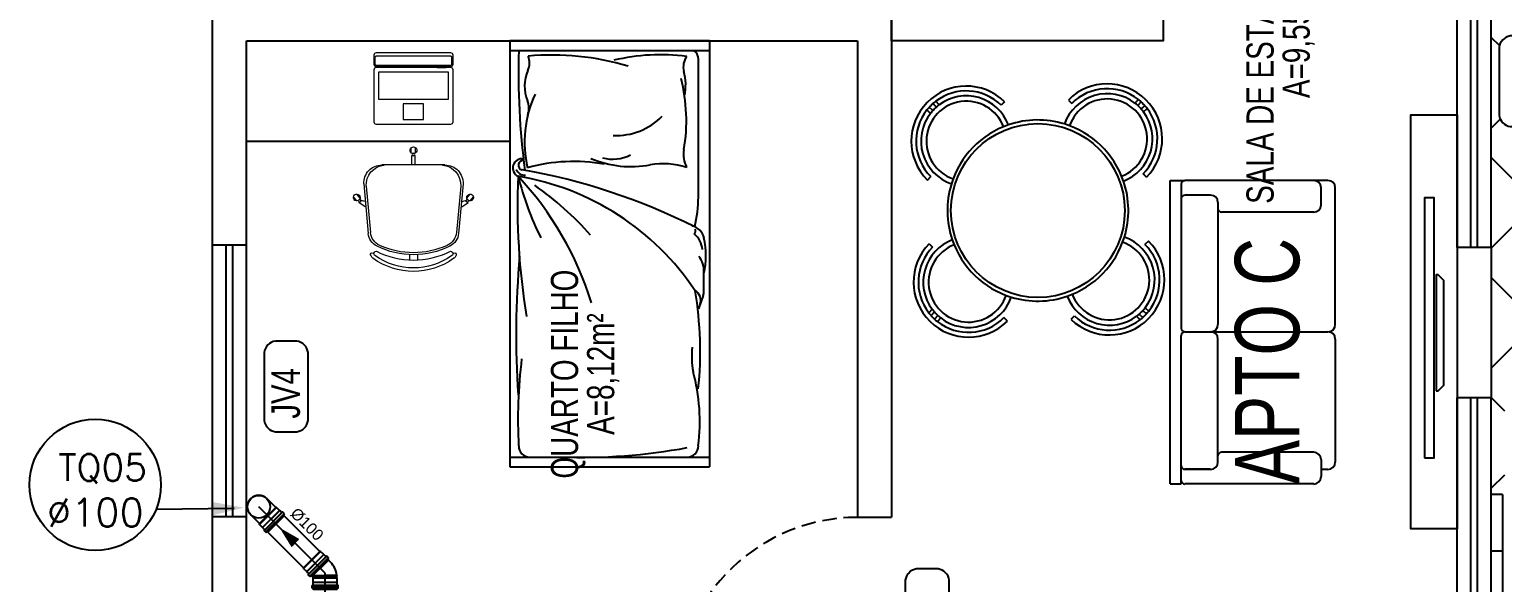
# Model space of a CAD drawing. Header units: millimetres. Extents: x 2502 to 4311, y 2007 to 3121.
# Drawn here: x 2666.9 to 2927.3, y 2446.2 to 2543.9 of the extents above; entities that cross this region are included whole.
import ezdxf
from ezdxf.enums import TextEntityAlignment as Align

# ---------------------------------------------------------------- set-up
doc = ezdxf.new("R2010")
doc.units = ezdxf.units.MM
doc.header["$LTSCALE"] = 20
doc.header["$MEASUREMENT"] = 0
doc.linetypes.add('HIDDEN2', pattern=[0.1875, 0.125, -0.0625])
for name, color, linetype in [('01', 4, 'CONTINUOUS'), ('02', 8, 'CONTINUOUS'), ('A-PEN-08', 8, 'CONTINUOUS'), ('A-PEN-C', 4, 'CONTINUOUS'), ('AF', 5, 'CONTINUOUS'), ('E-txt-g', 3, 'CONTINUOUS'), ('Esgoto', 5, 'CONTINUOUS'), ('Texto-Tubos', 7, 'CONTINUOUS'), ('TigreCad', 3, 'CONTINUOUS'), ('Tinterno', 9, 'CONTINUOUS')]:
    doc.layers.add(name, color=color, linetype=linetype)
doc.layers.add('E-Lay-9', color=9, linetype='CONTINUOUS', lineweight=9)
doc.layers.add('E-Txt-W', color=7, linetype='CONTINUOUS', lineweight=20)
doc.styles.add('F2', font='swisscl.ttf')
doc.styles.add('REG60', font='romans.shx', dxfattribs={"width": 0.8, "height": 0.15})
doc.styles.add('REG80', font='romans.shx', dxfattribs={"width": 0.8, "height": 0.2})
doc.styles.add('ROMANS', font='romans', dxfattribs={"height": 0.1})
doc.styles.add('TCTUBOS-TXT', font='arial.ttf')
pattern_1 = [(225, (35591.009, -15231.545), (10.606602, -10.606602), []), (315, (35591.009, -15231.545), (10.606602, 10.606602), [])]

# ---------------------------------------------------------------- blocks, each defined once
blk = doc.blocks.new('Mesa100_4')
at = {"layer": '01', "color": 8}
blk.add_circle((0, 0), 0.48, dxfattribs=at)
for centre, radius, start, end in [((-0.3955, 0.3832), 0.2205, 21.10881, 250.7034), ((-0.3955, 0.3832), 0.2771, 137.44986, 141.59424), ((-0.3955, 0.3832), 0.2771, 127.49962, 131.66231), ((-0.3955, 0.3832), 0.25, 126.57057, 131.19112), ((0.3832, 0.3955), 0.2205, 291.10881, 160.7034), ((0.3832, 0.3955), 0.25, 47.6067, 52.20225), ((0.3832, 0.3955), 0.2771, 47.44986, 51.59424), ((0.3832, 0.3955), 0.2771, 37.49962, 41.66231), ((-0.3955, 0.3832), 0.25, 137.6067, 142.20225), ((0.3832, 0.3955), 0.25, 36.57057, 41.19112), ((0, 0), 0.5, 108.92565, 162.88656), ((0, 0), 0.5, 18.92565, 72.88656), ((0, 0), 0.5, 198.92565, 252.88656), ((0, 0), 0.5, 288.92565, 342.88656), ((-0.3832, -0.3955), 0.2205, 111.10881, 340.7034), ((0.3955, -0.3832), 0.2205, 201.10881, 70.7034), ((-0.3832, -0.3955), 0.2771, 217.49962, 221.66231), ((-0.3832, -0.3955), 0.25, 216.57057, 221.19112), ((0.3955, -0.3832), 0.25, 317.6067, 322.20225), ((0.3955, -0.3832), 0.2771, 317.44986, 321.59424), ((-0.3832, -0.3955), 0.2771, 227.44986, 231.59424), ((-0.3832, -0.3955), 0.25, 227.6067, 232.20225), ((0.3955, -0.3832), 0.25, 306.57057, 311.19112), ((0.3955, -0.3832), 0.2771, 307.49962, 311.66231)]:
    blk.add_arc(centre, radius, start, end, dxfattribs=at)
at = {"layer": '02', "color": 8}
for p, q in [((-0.5801, 0.5517), (-0.5998, 0.5707)), ((-0.5601, 0.5713), (-0.5797, 0.5902)), ((-0.5444, 0.584), (-0.5642, 0.603)), ((-0.1835, 0.6007), (-0.2021, 0.5816)), ((0.1684, 0.6103), (0.1872, 0.5914)), ((0.5364, 0.593), (0.5553, 0.6126)), ((0.5517, 0.5801), (0.5707, 0.5998)), ((0.5713, 0.5601), (0.5902, 0.5797)), ((-0.593, 0.5364), (-0.6126, 0.5553)), ((0.584, 0.5444), (0.603, 0.5642)), ((-0.6103, 0.1684), (-0.5914, 0.1872)), ((-0.5455, 0.2291), (-0.545, 0.2296)), ((0.6007, 0.1835), (0.5816, 0.2021)), ((-0.6007, -0.1835), (-0.5816, -0.2021)), ((0.6103, -0.1684), (0.5914, -0.1872)), ((-0.584, -0.5444), (-0.603, -0.5642)), ((-0.5713, -0.5601), (-0.5902, -0.5797)), ((0.5801, -0.5517), (0.5998, -0.5707)), ((0.593, -0.5364), (0.6126, -0.5553)), ((-0.5517, -0.5801), (-0.5707, -0.5998)), ((-0.5364, -0.593), (-0.5553, -0.6126)), ((-0.1684, -0.6103), (-0.1872, -0.5914)), ((0.1835, -0.6007), (0.2021, -0.5816)), ((0.5444, -0.584), (0.5642, -0.603)), ((0.5601, -0.5713), (0.5797, -0.5902))]:
    blk.add_line(p, q, dxfattribs=at)
for centre, radius, start, end in [((-0.3955, 0.3832), 0.3037, 45.74258, 225), ((-0.3955, 0.3832), 0.2771, 45.74258, 127.49962), ((0.3832, 0.3955), 0.3037, 315.74258, 135), ((0.3832, 0.3955), 0.2771, 51.59424, 135), ((-0.3955, 0.3832), 0.2771, 131.66231, 137.44986), ((-0.3955, 0.3832), 0.25, 131.19112, 137.6067), ((-0.3955, 0.3832), 0.25, 21.05092, 126.57057), ((0.3832, 0.3955), 0.25, 52.20225, 160.76129), ((0.3832, 0.3955), 0.25, 41.19112, 47.6067), ((0.3832, 0.3955), 0.2771, 41.66231, 47.44986), ((-0.3955, 0.3832), 0.2771, 141.59424, 225), ((-0.3955, 0.3832), 0.25, 142.20225, 250.76129), ((0, 0), 0.5, 72.88656, 108.92565), ((0.3832, 0.3955), 0.25, 291.05092, 36.57057), ((0.3832, 0.3955), 0.2771, 315.74258, 37.49962), ((0, 0), 0.5, 162.88656, 198.92565), ((0, 0), 0.5, 342.88656, 18.92565), ((-0.3832, -0.3955), 0.25, 111.05092, 216.57057), ((0.3955, -0.3832), 0.25, 322.20225, 70.76129), ((-0.3832, -0.3955), 0.3037, 135.74258, 315), ((-0.3832, -0.3955), 0.2771, 135.74258, 217.49962), ((0.3955, -0.3832), 0.3037, 225.74258, 45), ((0.3955, -0.3832), 0.2771, 321.59424, 45), ((-0.3832, -0.3955), 0.25, 232.20225, 340.76129), ((0, 0), 0.5, 252.88656, 288.92565), ((0.3955, -0.3832), 0.25, 201.05092, 306.57057), ((-0.3832, -0.3955), 0.25, 221.19112, 227.6067), ((0.3955, -0.3832), 0.25, 311.19112, 317.6067), ((-0.3832, -0.3955), 0.2771, 221.66231, 227.44986), ((-0.3832, -0.3955), 0.2771, 231.59424, 315), ((0.3955, -0.3832), 0.2771, 225.74258, 307.49962), ((0.3955, -0.3832), 0.2771, 311.66231, 317.44986)]:
    blk.add_arc(centre, radius, start, end, dxfattribs=at)
blk = doc.blocks.new('Cadeira')
at = {"layer": 'E-Lay-9', "color": 8}
for p, q in [((-0.0093, 0.0535), (-0.0093, 0.0769)), ((0.0096, 0.0535), (0.0096, 0.0769)), ((-0.1393, 0), (0.1393, 0)), ((-0.0075, 0), (-0.0075, 0.0425)), ((-0.0075, 0.0425), (-0.0056, 0.0425)), ((0.0056, 0.0425), (0.0075, 0.0425)), ((0.0075, 0), (0.0075, 0.0425)), ((-0.2355, -0.1467), (-0.2505, -0.1288)), ((-0.2192, -0.0836), (-0.1996, -0.3023)), ((-0.2087, -0.0936), (-0.1898, -0.2982)), ((0.2087, -0.0936), (0.1898, -0.2982)), ((0.2192, -0.0836), (0.1996, -0.3023)), ((0.2355, -0.1467), (0.2505, -0.1288)), ((-0.25, -0.1588), (-0.265, -0.1409)), ((-0.2398, -0.1647), (-0.2413, -0.1659)), ((-0.2133, -0.1847), (-0.2413, -0.1659)), ((-0.2298, -0.1563), (-0.2313, -0.1575)), ((-0.2144, -0.1618), (-0.2298, -0.1563)), ((0.2133, -0.1847), (0.2413, -0.1659)), ((0.2144, -0.1618), (0.2298, -0.1563)), ((0.2298, -0.1563), (0.2313, -0.1575)), ((0.2398, -0.1647), (0.2413, -0.1659)), ((0.25, -0.1588), (0.265, -0.1409)), ((-0.0175, -0.3961), (-0.0175, -0.4196)), ((0.0175, -0.3961), (0.0175, -0.4196))]:
    blk.add_line(p, q, dxfattribs=at)
blk.add_lwpolyline([(0.1631, -0.3812, -0.237888), (-0.1631, -0.3812, 0.605717), (-0.1738, -0.3953, 0.122717), (-0.17, -0.4, 0.323529), (0.17, -0.4, 0.122717), (0.1738, -0.3953, 0.605717)], format="xyb", close=True, dxfattribs=at)
for centre in [(0, 0.0466), (-0.2382, -0.1579), (0.2382, -0.1579)]:
    blk.add_circle(centre, 0.005, dxfattribs=at)
for centre, radius, start, end in [((0.0001, 0.0652), 0.015, 281.63338, 257.45365), ((-0.1393, -0.08), 0.08, 90, 182.56924), ((0, 0.0475), 0.0075, 221.81031, 318.18969), ((0.1393, -0.08), 0.08, 357.43076, 90), ((-0.1202, -0.0886), 0.0887, 95.59249, 183.25223), ((0.1202, -0.0886), 0.0887, 356.74777, 84.40751), ((-0.2502, -0.1438), 0.015, 322.54635, 298.36662), ((0.2502, -0.1438), 0.015, 241.63338, 217.45365), ((-0.2388, -0.1573), 0.0075, 261.81031, 358.18969), ((0.2388, -0.1573), 0.0075, 181.81031, 278.18969), ((-0.1299, -0.296), 0.07, 185.12125, 243.60471), ((-0.1201, -0.2918), 0.07, 185.2999, 245.73609), ((0.1201, -0.2918), 0.07, 294.26391, 354.7001), ((0.1299, -0.296), 0.07, 296.39529, 354.87875), ((-0.1819, -0.3961), 0.00782, 29.81088, 225.32554), ((0, -0.0343), 0.3622, 243.60471, 296.39529), ((0, -0.0254), 0.3622, 245.73609, 294.26391), ((0.1819, -0.3961), 0.00782, 314.67446, 150.18912), ((-0.1625, -0.39), 0.0275, 205.14546, 233.45713), ((0, -0.1648), 0.3052, 234.12379, 305.87621), ((-0.1625, -0.39), 0.0125, 205.14546, 233.1301), ((0.1625, -0.39), 0.0275, 306.54287, 334.85454)]:
    blk.add_arc(centre, radius, start, end, dxfattribs=at)
blk = doc.blocks.new('Notebook')
at = {"layer": 'E-Lay-9', "color": 8}
for p, q in [((-0.175, 0.305), (-0.175, 0.3)), ((-0.175, 0.3), (-0.175, 0.265)), ((0.165, 0.315), (-0.165, 0.315)), ((0.175, 0.3), (0.175, 0.305)), ((0.175, 0.265), (0.175, 0.3)), ((-0.165, 0.255), (0.165, 0.255))]:
    blk.add_line(p, q, dxfattribs=at)
for points in [[(-0.165, 0.26), (0.165, 0.26, 0.414214), (0.17, 0.265), (0.17, 0.295, 0.414214), (0.165, 0.3), (-0.165, 0.3, 0.414214), (-0.17, 0.295), (-0.17, 0.265, 0.414214)], [(-0.165, 0), (0.165, 0, 0.414214), (0.175, 0.01), (0.175, 0.24, 0.414214), (0.165, 0.25), (-0.165, 0.25, 0.414214), (-0.175, 0.24), (-0.175, 0.01, 0.414214)]]:
    blk.add_lwpolyline(points, format="xyb", close=True, dxfattribs=at)
for points in [[(-0.155, 0.11), (0.155, 0.11), (0.155, 0.23), (-0.155, 0.23)], [(-0.105, 0.25), (-0.145, 0.25), (-0.145, 0.255), (-0.105, 0.255)], [(0.105, 0.25), (0.145, 0.25), (0.145, 0.255), (0.105, 0.255)], [(-0.045, 0.02), (0.045, 0.02), (0.045, 0.09), (-0.045, 0.09)]]:
    blk.add_lwpolyline(points, close=True, dxfattribs=at)
for centre, start, end in [((-0.165, 0.305), 90, 180), ((-0.165, 0.265), 180, 270), ((0.165, 0.305), 0, 90), ((0.165, 0.265), 270, 360)]:
    blk.add_arc(centre, 0.01, start, end, dxfattribs=at)
blk = doc.blocks.new('TXT-AMB75')
at = {"layer": 'E-txt-g', "style": 'REG80', "width": 0.8, "flags": 8}
blk.add_attdef('TXT', text='', height=0.2, dxfattribs=at).set_placement((0.0055, 0.2964), align=Align.CENTER)
at = {"layer": 'E-Txt-W', "style": 'REG60', "width": 0.8, "flags": 8}
blk.add_attdef('TXT', text='', height=0.15, dxfattribs=at).set_placement((0.0055, 0.0271), align=Align.CENTER)
blk = doc.blocks.new('j4n100p')
at = {"layer": 'TigreCad'}
for p, q in [((-48.8, 23.1), (-58.1, 13.7)), ((9.8, 50.8), (9.9, 52.3)), ((9.8, 50.8), (9.8, 0)), ((9.8, -54.2), (9.8, 0)), ((12.9, 52.3), (9.9, 52.3)), ((9.9, 52.3), (9.9, 0)), ((13, 50.8), (12.9, 52.3)), ((12.9, 52.3), (12.9, 0)), ((19.2, 50.8), (13, 50.8)), ((13, 50.8), (13, 0)), ((13, -56), (13, 0)), ((21.4, 53), (19.2, 50.8)), ((41.1, 53), (21.4, 53)), ((21.4, 53), (21.4, -53)), ((41.4, 53.2), (41.1, 53)), ((41.1, 53), (41.1, -53)), ((53.5, 53.2), (41.4, 53.2)), ((41.4, 53.2), (41.4, -53.3)), ((54.7, 56.7), (54.5, 54.2)), ((65.1, 57.7), (55.7, 57.7)), ((55.7, 56.7), (55.7, -56.6)), ((65.1, 56.7), (65.1, -56.6)), ((66.1, 56.9), (66.9, 54)), ((72.3, 53.2), (67.9, 53.2)), ((72.3, 53.2), (72.3, -53.3)), ((19.1, -52.8), (13.7, -58.1)), ((21.4, -53), (21.2, -52.8)), ((41.1, -53), (21.4, -53)), ((41.4, -53.3), (41.1, -53)), ((53.5, -53.3), (41.4, -53.3)), ((54.7, -56.7), (54.5, -54.2)), ((65.1, -57.6), (55.7, -57.6)), ((66.1, -56.9), (66.9, -54)), ((72.3, -53.3), (67.9, -53.3))]:
    blk.add_line(p, q, dxfattribs=at)
for centre, radius, start, end in [((20.1, -45.8), 97.2, 96.09869, 135), ((53.5, 54.2), 1, 270, 355), ((55.7, 56.7), 1, 90, 175), ((65.1, 56.7), 1, 15, 90), ((67.9, 54.2), 1, 195, 270), ((20.1, -53.8), 1.5, 45, 135), ((53.5, -54.2), 1, 5, 90), ((55.7, -56.6), 1, 185, 270), ((65.1, -56.6), 1, 270, 345), ((67.9, -54.2), 1, 90, 165)]:
    blk.add_arc(centre, radius, start, end, dxfattribs=at)
at = {"layer": 'Tinterno'}
for p, q in [((13.7, -58.1), (-58.1, 13.7)), ((9.9, -54.3), (9.9, 0)), ((12.9, -53.3), (12.9, 0)), ((19.2, 50.8), (19.2, -52.7)), ((54.4, 53.2), (54.4, -53.3)), ((67.1, 53.2), (67.1, -53.3))]:
    blk.add_line(p, q, dxfattribs=at)
blk = doc.blocks.new('j9n100d')
at = {"layer": 'TigreCad'}
for p, q in [((54.9, 50.8), (0, 50.8)), ((57.1, 53), (54.9, 50.8)), ((57.1, 53), (57.1, -53)), ((76.8, 53), (57.1, 53)), ((77.1, 53.2), (76.8, 53)), ((89.2, 53.2), (77.1, 53.2)), ((77.1, 53.2), (77.1, -53.3)), ((90.4, 56.7), (90.2, 54.2)), ((100.8, 57.7), (91.4, 57.7)), ((91.4, 56.7), (91.4, -56.6)), ((100.8, 56.7), (100.8, -56.6)), ((101.8, 56.9), (102.6, 54)), ((108, 53.2), (103.6, 53.2)), ((108, 53.2), (108, -53.3)), ((54.9, -50.8), (0, -50.8)), ((57.1, -53), (54.9, -50.8)), ((76.8, -53), (57.1, -53)), ((77.1, -53.3), (76.8, -53)), ((89.2, -53.3), (77.1, -53.3)), ((90.4, -56.7), (90.2, -54.2)), ((100.8, -57.6), (91.4, -57.6)), ((101.8, -56.9), (102.6, -54)), ((108, -53.3), (103.6, -53.3))]:
    blk.add_line(p, q, dxfattribs=at)
for centre, radius, start, end in [((0, 0), 50.8, 90, 270), ((89.2, 54.2), 1, 270, 355), ((91.4, 56.7), 1, 90, 175), ((100.8, 56.7), 1, 15, 90), ((103.6, 54.2), 1, 195, 270), ((89.2, -54.2), 1, 5, 90), ((91.4, -56.6), 1, 185, 270), ((100.8, -56.6), 1, 270, 345), ((103.6, -54.2), 1, 90, 165)]:
    blk.add_arc(centre, radius, start, end, dxfattribs=at)
at = {"layer": 'Tinterno'}
for p, q in [((54.9, 50.8), (54.9, -50.8)), ((76.8, 53), (76.8, -53)), ((90.1, 53.2), (90.1, -53.3)), ((102.8, 53.2), (102.8, -53.3))]:
    blk.add_line(p, q, dxfattribs=at)
blk = doc.blocks.new('11031030p')
at = {"layer": 'TigreCad'}
for p, q in [((0, -53.3), (0, 53.2)), ((0, 53.2), (4.4, 53.2)), ((6.2, 56.9), (5.4, 54)), ((7.2, 57.6), (16.6, 57.6)), ((7.2, -56.7), (7.2, 56.6)), ((16.6, -56.7), (16.6, 56.6)), ((17.6, 56.7), (17.8, 54.2)), ((18.8, 53.2), (30.9, 53.2)), ((30.9, 53.2), (31.2, 53)), ((50.9, 53), (31.2, 53)), ((50.9, 53), (53.1, 50.8)), ((53.1, -50.8), (53.1, 50.8)), ((0, -53.3), (4.4, -53.3)), ((6.2, -56.9), (5.4, -54)), ((7.2, -57.7), (16.6, -57.7)), ((17.6, -56.7), (17.8, -54.2)), ((18.8, -53.3), (30.9, -53.3)), ((30.9, -53.3), (31.2, -53)), ((31.2, -53), (50.9, -53)), ((50.9, -53), (53.1, -50.8))]:
    blk.add_line(p, q, dxfattribs=at)
for centre, start, end in [((4.4, 54.2), 270, 345), ((7.2, 56.6), 90, 165), ((16.6, 56.6), 5, 90), ((18.8, 54.2), 185, 270), ((4.4, -54.2), 15, 90), ((7.2, -56.7), 195, 270), ((16.6, -56.7), 270, 355), ((18.8, -54.2), 90, 175)]:
    blk.add_arc(centre, 1, start, end, dxfattribs=at)
at = {"layer": 'Tinterno'}
for p, q in [((5.2, -53.3), (5.2, 53.2)), ((17.9, -53.3), (17.9, 53.2)), ((30.9, 53.2), (30.9, -53.3)), ((31.2, 53), (31.2, -53)), ((50.9, 53), (50.9, -53))]:
    blk.add_line(p, q, dxfattribs=at)

msp = doc.modelspace()

# ---------------------------------------------------------------- hatches: boundary and pattern name
at = {"layer": 'A-PEN-08'}
h = msp.add_hatch(dxfattribs=at)
h.set_pattern_fill('ANSI37,_O', color=256, scale=120, angle=180)
h.set_pattern_definition(pattern_1)
h.paths.add_polyline_path([(2937.28, 2619.95), (2925.28, 2619.95), (2925.28, 2615.95), (2925.28, 2583.95), (2925.28, 2565.4), (2925.28, 2505.4), (2925.28, 2478.84), (2925.28, 2461.75), (2927.28, 2461.75, -1), (2928.48, 2461.75), (2947.82, 2461.75, -0.414214), (2949.28, 2463.21, -0.414214), (2950.75, 2461.75), (2973.28, 2461.75), (2973.28, 2471.86), (2975.68, 2471.86), (2975.68, 2579.95), (2973.28, 2579.95), (2973.28, 2619.95), (2969.28, 2619.95)])
h.paths.add_polyline_path([(2934.44, 2540.79), (2934.46, 2528.78, -0.330378), (2932.44, 2526.78), (2928.66, 2526.78, -0.332506), (2926.67, 2528.78), (2926.66, 2540.79, -0.331371), (2928.66, 2542.79), (2932.44, 2542.79, -0.331371)], flags=16)
h.paths.add_polyline_path([(2957.38, 2518.45, -1), (2957.38, 2513.93, -1)], flags=16)
h.paths.add_polyline_path([(2933.43, 2479.49, -0.331371), (2935.43, 2477.49), (2935.44, 2465.48, -0.330378), (2933.43, 2463.48), (2929.64, 2463.48, -0.332506), (2927.65, 2465.48), (2927.64, 2477.49, -0.331371), (2929.64, 2479.49)], flags=16)
h.paths.add_polyline_path([(2976.88, 2579.95), (2976.88, 2471.86), (2979.28, 2471.86), (2979.28, 2579.95)])
h.paths.add_polyline_path([(2951.22, 2510.63), (2951.22, 2539.09), (2942.68, 2539.09), (2942.68, 2510.63)], flags=24)
h.paths.add_polyline_path([(2945.83, 2493.25), (2945.83, 2556.46), (2934.79, 2556.46), (2934.79, 2493.25)], flags=24)
h.paths.add_polyline_path([(2965.9, 2534.38), (2965.9, 2547.31), (2955.77, 2547.31), (2955.77, 2534.38)], flags=24)
h.paths.add_polyline_path([(2934.38, 2529.21), (2934.38, 2540.84), (2926.65, 2540.84), (2926.65, 2529.21)], flags=24)
h.paths.add_polyline_path([(2935.36, 2464.53), (2935.36, 2476.14), (2927.65, 2476.14), (2927.65, 2464.53)], flags=24)
h.paths.add_polyline_path([(2958.71, 2474.49), (2939.13, 2474.49), (2939.13, 2466.62), (2958.71, 2466.62)], flags=24)
h.paths.add_polyline_path([(2957.29, 2521.65), (2957.29, 2537.77), (2949.92, 2537.77), (2949.92, 2521.65)], flags=24)
h = msp.add_hatch(dxfattribs=at)
h.set_pattern_fill('ANSI37,_O', color=256, scale=120, angle=180)
h.set_pattern_definition(pattern_1)
h.paths.add_polyline_path([(2937.28, 2619.95), (2925.28, 2619.95), (2925.28, 2615.95), (2925.28, 2583.95), (2925.28, 2565.4), (2925.28, 2505.4), (2925.28, 2478.84), (2925.28, 2461.75), (2927.28, 2461.75, -1), (2928.48, 2461.75), (2947.82, 2461.75, -0.414214), (2949.28, 2463.21, -0.414214), (2950.75, 2461.75), (2973.28, 2461.75), (2973.28, 2471.86), (2975.68, 2471.86), (2975.68, 2579.95), (2973.28, 2579.95), (2973.28, 2619.95), (2969.28, 2619.95)])
h.paths.add_polyline_path([(2934.44, 2540.79), (2934.46, 2528.78, -0.330378), (2932.44, 2526.78), (2928.66, 2526.78, -0.332506), (2926.67, 2528.78), (2926.66, 2540.79, -0.331371), (2928.66, 2542.79), (2932.44, 2542.79, -0.331371)], flags=16)
h.paths.add_polyline_path([(2957.38, 2518.45, -1), (2957.38, 2513.93, -1)], flags=16)
h.paths.add_polyline_path([(2933.43, 2479.49, -0.331371), (2935.43, 2477.49), (2935.44, 2465.48, -0.330378), (2933.43, 2463.48), (2929.64, 2463.48, -0.332506), (2927.65, 2465.48), (2927.64, 2477.49, -0.331371), (2929.64, 2479.49)], flags=16)
h.paths.add_polyline_path([(2976.88, 2579.95), (2976.88, 2471.86), (2979.28, 2471.86), (2979.28, 2579.95)])
h.paths.add_polyline_path([(2951.22, 2510.63), (2951.22, 2539.09), (2942.68, 2539.09), (2942.68, 2510.63)], flags=24)
h.paths.add_polyline_path([(2945.83, 2493.25), (2945.83, 2556.46), (2934.79, 2556.46), (2934.79, 2493.25)], flags=24)
h.paths.add_polyline_path([(2965.9, 2534.38), (2965.9, 2547.31), (2955.77, 2547.31), (2955.77, 2534.38)], flags=24)
h.paths.add_polyline_path([(2934.38, 2529.21), (2934.38, 2540.84), (2926.65, 2540.84), (2926.65, 2529.21)], flags=24)
h.paths.add_polyline_path([(2935.36, 2464.53), (2935.36, 2476.14), (2927.65, 2476.14), (2927.65, 2464.53)], flags=24)
h.paths.add_polyline_path([(2958.71, 2474.49), (2939.13, 2474.49), (2939.13, 2466.62), (2958.71, 2466.62)], flags=24)
h.paths.add_polyline_path([(2957.29, 2521.65), (2957.29, 2537.77), (2949.92, 2537.77), (2949.92, 2521.65)], flags=24)
at = {"layer": 'AF'}
h = msp.add_hatch(color=256, dxfattribs=at)
h.paths.add_polyline_path([(2711.69, 2455.38), (2713.93, 2453.18), (2714.49, 2453.75)])
h.paths.add_polyline_path([(2711.69, 2455.38), (2713.38, 2452.61), (2713.93, 2453.18)])
h = msp.add_hatch(color=256, dxfattribs=at)
h.paths.add_polyline_path([(2711.69, 2455.38), (2713.93, 2453.18), (2714.49, 2453.75)])
h.paths.add_polyline_path([(2711.69, 2455.38), (2713.38, 2452.61), (2713.93, 2453.18)])

# ---------------------------------------------------------------- linework, layer by layer
at = {"layer": 'A-PEN-08', "linetype": 'Continuous', "ltscale": 0.35}
for p, q in [((2919.28, 2505.4), (2919.28, 2565.4)), ((2919.28, 2505.4), (2919.28, 2565.4)), ((2921.68, 2505.4), (2921.68, 2565.4)), ((2921.68, 2505.4), (2921.68, 2565.4)), ((2922.88, 2505.4), (2922.88, 2565.4)), ((2922.88, 2505.4), (2922.88, 2565.4)), ((2925.28, 2505.4), (2925.28, 2565.4)), ((2925.28, 2505.4), (2925.28, 2565.4)), ((2699.28, 2505.85), (2699.28, 2547.95)), ((2699.28, 2505.85), (2699.28, 2547.95)), ((2819.28, 2547.95), (2819.28, 2457.75)), ((2819.28, 2547.95), (2819.28, 2457.75)), ((2705.28, 2505.85), (2705.28, 2541.95)), ((2705.28, 2541.95), (2813.28, 2541.95)), ((2705.28, 2505.85), (2705.28, 2541.95)), ((2705.28, 2541.95), (2813.28, 2541.95)), ((2813.28, 2541.95), (2813.28, 2457.75)), ((2813.28, 2541.95), (2813.28, 2457.75)), ((2705.28, 2505.85), (2699.28, 2505.85)), ((2699.28, 2457.85), (2699.28, 2505.85)), ((2705.28, 2505.85), (2699.28, 2505.85)), ((2699.28, 2457.85), (2699.28, 2505.85)), ((2701.68, 2457.85), (2701.68, 2505.85)), ((2701.68, 2457.85), (2701.68, 2505.85)), ((2702.88, 2457.85), (2702.88, 2505.85)), ((2702.88, 2457.85), (2702.88, 2505.85)), ((2705.28, 2457.85), (2705.28, 2505.85)), ((2705.28, 2457.85), (2705.28, 2505.85)), ((2919.28, 2505.4), (2919.28, 2478.84)), ((2925.28, 2505.4), (2919.28, 2505.4)), ((2919.28, 2505.4), (2919.28, 2478.84)), ((2925.28, 2505.4), (2919.28, 2505.4)), ((2925.28, 2505.4), (2925.28, 2478.84)), ((2925.28, 2505.4), (2925.28, 2478.84)), ((2925.28, 2478.84), (2919.28, 2478.84)), ((2919.28, 2430.84), (2919.28, 2478.84)), ((2925.28, 2478.84), (2919.28, 2478.84)), ((2919.28, 2430.84), (2919.28, 2478.84)), ((2921.68, 2430.84), (2921.68, 2478.84)), ((2921.68, 2430.84), (2921.68, 2478.84)), ((2922.88, 2430.84), (2922.88, 2478.84)), ((2922.88, 2430.84), (2922.88, 2478.84)), ((2925.28, 2430.84), (2925.28, 2478.84)), ((2925.28, 2430.84), (2925.28, 2478.84)), ((2927.28, 2461.75), (2925.28, 2461.75)), ((2927.28, 2461.75), (2925.28, 2461.75)), ((2927.28, 2461.75), (2927.28, 2327.75)), ((2927.28, 2461.75), (2927.28, 2327.75)), ((2699.28, 2277.75), (2699.28, 2457.85)), ((2705.28, 2457.85), (2699.28, 2457.85)), ((2699.28, 2277.75), (2699.28, 2457.85)), ((2705.28, 2457.85), (2699.28, 2457.85)), ((2705.28, 2421.75), (2705.28, 2457.85)), ((2705.28, 2421.75), (2705.28, 2457.85)), ((2813.28, 2457.75), (2819.28, 2457.75)), ((2813.28, 2457.75), (2819.28, 2457.75)), ((2927.28, 2451.75), (2925.28, 2451.75)), ((2927.28, 2451.75), (2925.28, 2451.75))]:
    msp.add_line(p, q, dxfattribs=at)
at = {"layer": 'A-PEN-08'}
for p, q in [((2787.11, 2541.95), (2751.8, 2541.95)), ((2751.8, 2541.95), (2751.8, 2466.69)), ((2787.11, 2541.95), (2751.8, 2541.95)), ((2751.8, 2541.95), (2751.8, 2466.69)), ((2787.11, 2541.95), (2787.11, 2466.69)), ((2787.11, 2541.95), (2787.11, 2466.69)), ((2751.8, 2540.25), (2787.11, 2540.25)), ((2751.8, 2540.25), (2787.11, 2540.25)), ((2785.14, 2514.33), (2785.14, 2538.67)), ((2785.14, 2514.33), (2785.14, 2538.67)), ((2868.55, 2517.26), (2871.15, 2517.26)), ((2868.55, 2463.64), (2868.55, 2517.26)), ((2868.55, 2517.26), (2871.15, 2517.26)), ((2868.55, 2463.64), (2868.55, 2517.26)), ((2870.5, 2516.61), (2870.5, 2514.02)), ((2870.5, 2516.61), (2870.5, 2514.02)), ((2896.42, 2517.26), (2871.15, 2517.26)), ((2896.42, 2517.26), (2871.15, 2517.26)), ((2895.21, 2512.95), (2895.21, 2515.96)), ((2895.21, 2512.95), (2895.21, 2515.96)), ((2897.71, 2509.48), (2897.71, 2515.96)), ((2897.71, 2509.48), (2897.71, 2515.96)), ((2870.5, 2514.02), (2870.5, 2491.18)), ((2870.5, 2514.02), (2870.5, 2491.18)), ((2875.68, 2514.67), (2871.15, 2514.67)), ((2875.68, 2514.67), (2871.15, 2514.67)), ((2876.98, 2513.37), (2876.98, 2491.82)), ((2876.98, 2513.37), (2876.98, 2491.82)), ((2893.91, 2511.65), (2877.63, 2511.65)), ((2893.91, 2511.65), (2877.63, 2511.65)), ((2897.71, 2491.82), (2897.71, 2509.48)), ((2897.71, 2491.82), (2897.71, 2509.48)), ((2786.12, 2497.62), (2786.12, 2501.5)), ((2786.12, 2497.62), (2786.12, 2501.5)), ((2786, 2496.94), (2785.14, 2494.59)), ((2786, 2496.94), (2785.14, 2494.59)), ((2870.5, 2466.88), (2870.5, 2489.88)), ((2870.5, 2466.88), (2870.5, 2489.88)), ((2871.15, 2490.53), (2875.68, 2490.53)), ((2871.15, 2490.53), (2875.68, 2490.53)), ((2871.15, 2490.53), (2875.68, 2490.53)), ((2871.15, 2490.53), (2875.68, 2490.53)), ((2875.68, 2490.53), (2896.42, 2490.53)), ((2875.68, 2490.53), (2896.42, 2490.53)), ((2875.68, 2490.53), (2896.42, 2490.53)), ((2875.68, 2490.53), (2896.42, 2490.53)), ((2876.98, 2467.52), (2876.98, 2489.23)), ((2876.98, 2467.52), (2876.98, 2489.23)), ((2897.71, 2489.23), (2897.71, 2467.52)), ((2897.71, 2489.23), (2897.71, 2467.52)), ((2751.8, 2468.39), (2787.11, 2468.39)), ((2751.8, 2468.39), (2787.11, 2468.39)), ((2893.91, 2469.24), (2877.63, 2469.24)), ((2893.91, 2469.24), (2877.63, 2469.24)), ((2751.8, 2466.69), (2787.11, 2466.69)), ((2751.8, 2466.69), (2787.11, 2466.69)), ((2870.5, 2464.28), (2870.5, 2466.88)), ((2870.5, 2464.28), (2870.5, 2466.88)), ((2875.68, 2466.23), (2871.15, 2466.23)), ((2871.15, 2466.23), (2875.68, 2466.23)), ((2875.68, 2466.23), (2871.15, 2466.23)), ((2871.15, 2466.23), (2875.68, 2466.23)), ((2895.21, 2467.94), (2895.21, 2464.93)), ((2895.21, 2467.94), (2895.21, 2464.93)), ((2895.21, 2466.23), (2896.42, 2466.23)), ((2895.21, 2466.23), (2896.42, 2466.23)), ((2895.21, 2466.23), (2896.42, 2466.23)), ((2895.21, 2466.23), (2896.42, 2466.23)), ((2868.55, 2463.64), (2870.5, 2463.64)), ((2868.55, 2463.64), (2870.5, 2463.64)), ((2870.5, 2463.64), (2870.5, 2465.58)), ((2870.5, 2463.64), (2870.5, 2465.58)), ((2893.91, 2463.64), (2871.15, 2463.64)), ((2893.91, 2463.64), (2871.15, 2463.64))]:
    msp.add_line(p, q, dxfattribs=at)
at = {"layer": 'A-PEN-08', "linetype": 'Continuous', "ltscale": 0.35}
msp.add_lwpolyline([(2819.28, 2541.95), (2819.28, 2557.95), (2867.28, 2557.95), (2867.28, 2541.95)], close=True, dxfattribs=at)
msp.add_lwpolyline([(2819.28, 2541.95), (2819.28, 2557.95), (2867.28, 2557.95), (2867.28, 2541.95)], close=True, dxfattribs=at)
at = {"layer": 'A-PEN-08', "linetype": 'Continuous'}
for points in [[(2928.66, 2542.79, 0.331371), (2926.66, 2540.79), (2926.67, 2528.78, 0.332506), (2928.66, 2526.78), (2932.44, 2526.78, 0.330378), (2934.46, 2528.78), (2934.44, 2540.79, 0.331371), (2932.44, 2542.79)], [(2928.66, 2542.79, 0.331371), (2926.66, 2540.79), (2926.67, 2528.78, 0.332506), (2928.66, 2526.78), (2932.44, 2526.78, 0.330378), (2934.46, 2528.78), (2934.44, 2540.79, 0.331371), (2932.44, 2542.79)], [(2710.38, 2488.87, 0.331371), (2708.38, 2486.87), (2708.39, 2474.86, 0.332506), (2710.38, 2472.86), (2714.16, 2472.86, 0.330378), (2716.17, 2474.86), (2716.16, 2486.87, 0.331371), (2714.16, 2488.87)], [(2710.38, 2488.87, 0.331371), (2708.38, 2486.87), (2708.39, 2474.86, 0.332506), (2710.38, 2472.86), (2714.16, 2472.86, 0.330378), (2716.17, 2474.86), (2716.16, 2486.87, 0.331371), (2714.16, 2488.87)], [(2823.71, 2448.63, 0.331371), (2821.71, 2446.63), (2821.72, 2434.62, 0.332506), (2823.71, 2432.62), (2827.5, 2432.62, 0.330378), (2829.51, 2434.62), (2829.5, 2446.63, 0.331371), (2827.5, 2448.63)], [(2823.71, 2448.63, 0.331371), (2821.71, 2446.63), (2821.72, 2434.62, 0.332506), (2823.71, 2432.62), (2827.5, 2432.62, 0.330378), (2829.51, 2434.62), (2829.5, 2446.63, 0.331371), (2827.5, 2448.63)]]:
    msp.add_lwpolyline(points, format="xyb", close=True, dxfattribs=at)
at = {"layer": 'A-PEN-08'}
for points in [[(2919.28, 2528.84), (2919.28, 2455.71), (2911.08, 2455.71), (2911.08, 2528.84)], [(2919.28, 2528.84), (2919.28, 2455.71), (2911.08, 2455.71), (2911.08, 2528.84)], [(2913.46, 2468.27), (2915.17, 2468.27), (2915.17, 2514.19), (2913.46, 2514.19)], [(2913.46, 2468.27), (2915.17, 2468.27), (2915.17, 2514.19), (2913.46, 2514.19)], [(2915.55, 2480.07), (2915.9, 2480.07), (2916.92, 2481.1), (2916.92, 2499.56), (2915.9, 2500.59), (2915.55, 2500.59)], [(2915.55, 2480.07), (2915.9, 2480.07), (2916.92, 2481.1), (2916.92, 2499.56), (2915.9, 2500.59), (2915.55, 2500.59)]]:
    msp.add_lwpolyline(points, close=True, dxfattribs=at)
msp.add_lwpolyline([(2751.8, 2524.16), (2705.28, 2524.16)], dxfattribs=at)
msp.add_lwpolyline([(2751.8, 2524.16), (2705.28, 2524.16)], dxfattribs=at)
for centre, radius, start, end in [((2885.99, 2536.47), 132.66, 178.3703, 187.5322), ((2885.99, 2536.47), 132.66, 178.3703, 187.5322), ((2752.04, 2538.03), 3.25, 335.7877, 21.7124), ((2752.04, 2538.03), 3.25, 335.7877, 21.7124), ((2759.27, 2492.93), 46.49, 73.2017, 95.199), ((2759.27, 2492.93), 46.49, 73.2017, 95.199), ((2778.47, 2504.15), 35.33, 82.5099, 103.5732), ((2778.47, 2504.15), 35.33, 82.5099, 103.5732), ((2785.64, 2537.34), 3.16, 144.3788, 195.1988), ((2785.64, 2537.34), 3.16, 144.3788, 195.1988), ((2783.16, 2538.67), 1.98, 360, 53.1301), ((2783.16, 2538.67), 1.98, 360, 53.1301), ((2761.1, 2533.95), 6.68, 155.7877, 202.8808), ((2761.1, 2533.95), 6.68, 155.7877, 202.8808), ((2774.17, 2534.22), 8.73, 347.312, 15.1988), ((2774.17, 2534.22), 8.73, 347.312, 15.1988), ((2752.69, 2527.8), 30.33, 350.3711, 14.26), ((2752.69, 2527.8), 30.33, 350.3711, 14.26), ((2774.58, 2524.03), 20.17, 155.118, 192.9862), ((2774.58, 2524.03), 20.17, 155.118, 192.9862), ((2751.81, 2530.04), 3.39, 339.0161, 22.8808), ((2751.81, 2530.04), 3.39, 339.0161, 22.8808), ((2770.54, 2536.83), 11.64, 267.8295, 315.0098), ((2770.54, 2536.83), 11.64, 267.8295, 315.0098), ((2753.99, 2519.47), 1.64, 81.6091, 243.9382), ((2753.99, 2519.47), 1.64, 81.6091, 243.9382), ((2754.14, 2519.97), 0.826, 81.2915, 258.1256), ((2754.14, 2519.97), 0.826, 81.2915, 258.1256), ((2763.07, 2490.03), 30.58, 79.7638, 105.4497), ((2763.07, 2490.03), 30.58, 79.7638, 105.4497), ((2773.21, 2537.55), 17.84, 246.6878, 281.1217), ((2773.21, 2537.55), 17.84, 246.6878, 281.1217), ((2770.02, 2527.7), 6.67, 254.1407, 297.6985), ((2770.02, 2527.7), 6.67, 254.1407, 297.6985), ((2787.6, 2521.88), 5.08, 170.3711, 206.9649), ((2787.6, 2521.88), 5.08, 170.3711, 206.9649), ((2754.46, 2519.86), 1.64, 202.6052, 274.4989), ((2754.46, 2519.86), 1.64, 202.6052, 274.4989), ((2871.65, 2512.82), 118.49, 177.4941, 189.5094), ((2871.65, 2512.82), 118.49, 177.4941, 189.5094), ((2711.07, 2478.53), 57.78, 17.2387, 43.0858), ((2745.59, 2471.78), 46.86, 33.6929, 80.5732), ((2806.55, 2531.47), 54.95, 194.1894, 206.3096), ((2711.07, 2478.53), 57.78, 17.2387, 43.0858), ((2745.59, 2471.78), 46.86, 33.6929, 80.5732), ((2806.55, 2531.47), 54.95, 194.1894, 206.3096), ((2734.88, 2410.27), 110.55, 63.3271, 80.0569), ((2734.88, 2410.27), 110.55, 63.3271, 80.0569), ((2778.9, 2506.45), 13.78, 72.3598, 99.3926), ((2778.9, 2506.45), 13.78, 72.3598, 99.3926), ((2723.46, 2469.83), 56.95, 41.512, 54.8728), ((2723.46, 2469.83), 56.95, 41.512, 54.8728), ((2871.15, 2516.61), 0.648, 90, 180), ((2871.15, 2516.61), 0.648, 90, 180), ((2893.91, 2515.96), 1.3, 0, 90), ((2893.91, 2515.96), 1.3, 0, 90), ((2896.42, 2515.96), 1.3, 0, 90), ((2896.42, 2515.96), 1.3, 0, 90), ((2760.02, 2514.67), 25.12, 347.089, 359.2313), ((2760.02, 2514.67), 25.12, 347.089, 359.2313), ((2871.15, 2514.02), 0.648, 90, 180), ((2871.15, 2514.02), 0.648, 90, 180), ((2875.68, 2513.37), 1.3, 0, 90), ((2875.68, 2513.37), 1.3, 0, 90), ((2893.91, 2512.95), 1.3, 270, 0), ((2893.91, 2512.95), 1.3, 270, 0), ((2877.63, 2512.3), 0.648, 180, 270), ((2877.63, 2512.3), 0.648, 180, 270), ((2783.44, 2506.5), 2.77, 12.8827, 78.3869), ((2783.44, 2506.5), 2.77, 12.8827, 78.3869), ((2784.01, 2508.35), 0.657, 308.531, 30.6976), ((2784.01, 2508.35), 0.657, 308.531, 30.6976), ((2781.88, 2504.74), 4, 4.6849, 50.5984), ((2781.88, 2504.74), 4, 4.6849, 50.5984), ((2772.44, 2503.99), 14.05, 346.9286, 12.8827), ((2772.44, 2503.99), 14.05, 346.9286, 12.8827), ((2911.34, 2489.86), 158.41, 174.9255, 183.8008), ((2911.34, 2489.86), 158.41, 174.9255, 183.8008), ((2781.87, 2501.25), 4.26, 356.6017, 37.7302), ((2781.87, 2501.25), 4.26, 356.6017, 37.7302), ((2720.45, 2487.03), 65.02, 354.178, 9.5071), ((2783.58, 2496.07), 1.98, 339.7541, 59.4872), ((2720.45, 2487.03), 65.02, 354.178, 9.5071), ((2783.58, 2496.07), 1.98, 339.7541, 59.4872), ((2784.15, 2497.62), 1.98, 339.7541, 360), ((2784.15, 2497.62), 1.98, 339.7541, 360), ((2784.15, 2497.62), 1.98, 339.7541, 360), ((2784.15, 2497.62), 1.98, 339.7541, 360), ((2875.68, 2491.82), 1.3, 270, 0), ((2875.68, 2491.82), 1.3, 270, 0), ((2896.42, 2491.82), 1.3, 270, 0), ((2896.42, 2491.82), 1.3, 270, 0), ((2871.15, 2491.18), 0.648, 180, 270), ((2871.15, 2491.18), 0.648, 180, 270), ((2871.15, 2489.88), 0.648, 90, 180), ((2871.15, 2489.88), 0.648, 90, 180), ((2875.68, 2489.23), 1.3, 0, 90), ((2875.68, 2489.23), 1.3, 0, 90), ((2896.42, 2489.23), 1.3, 0, 90), ((2896.42, 2489.23), 1.3, 0, 90), ((2797.14, 2486.1), 13.18, 172.4747, 191.3425), ((2797.14, 2486.1), 13.18, 172.4747, 191.3425), ((2840.21, 2475.09), 86.96, 172.9481, 183.1174), ((2840.21, 2475.09), 86.96, 172.9481, 183.1174), ((2751.23, 2474.6), 34.17, 352.8693, 15.1081), ((2751.23, 2474.6), 34.17, 352.8693, 15.1081), ((2755.36, 2470.36), 1.98, 180, 270), ((2755.36, 2470.36), 1.98, 180, 270), ((2764.27, 2572.79), 104.46, 268.1405, 280.4224), ((2764.27, 2572.79), 104.46, 268.1405, 280.4224), ((2783.16, 2470.36), 1.98, 270, 360), ((2783.16, 2470.36), 1.98, 270, 360), ((2877.63, 2468.59), 0.648, 90, 180), ((2877.63, 2468.59), 0.648, 90, 180), ((2893.91, 2467.94), 1.3, 0, 90), ((2893.91, 2467.94), 1.3, 0, 90), ((2871.15, 2466.88), 0.648, 180, 270), ((2871.15, 2466.88), 0.648, 180, 270), ((2871.15, 2466.88), 0.648, 180, 270), ((2871.15, 2466.88), 0.648, 180, 270), ((2875.68, 2467.52), 1.3, 270, 0), ((2875.68, 2467.52), 1.3, 270, 0), ((2875.68, 2467.52), 1.3, 270, 0), ((2875.68, 2467.52), 1.3, 270, 0), ((2896.42, 2467.52), 1.3, 270, 0), ((2896.42, 2467.52), 1.3, 270, 0), ((2871.15, 2464.28), 0.648, 180, 270), ((2871.15, 2464.28), 0.648, 180, 270), ((2893.91, 2464.93), 1.3, 270, 0), ((2893.91, 2464.93), 1.3, 270, 0)]:
    msp.add_arc(centre, radius, start, end, dxfattribs=at)
at = {"layer": 'A-PEN-08', "linetype": 'HIDDEN2'}
msp.add_arc((2813.28, 2425.72), 32.02, 90, 177.8106, dxfattribs=at)
msp.add_arc((2813.28, 2425.72), 32.02, 90, 177.8106, dxfattribs=at)
at = {"layer": 'A-PEN-C'}
msp.add_line((2703.1, 2459.33), (2689.29, 2459.15), dxfattribs=at)
msp.add_line((2703.1, 2459.33), (2689.29, 2459.15), dxfattribs=at)
msp.add_circle((2678.52, 2463.48), 11.61, dxfattribs=at)
msp.add_circle((2678.52, 2463.48), 11.61, dxfattribs=at)
msp.add_solid([(2704.8, 2459.46), (2699.21, 2458.08), (2699.13, 2460.48)], dxfattribs=at)
msp.add_solid([(2704.8, 2459.46), (2699.21, 2458.08), (2699.13, 2460.48)], dxfattribs=at)
at = {"layer": 'AF'}
for p in [(2713.38, 2452.61), (2714.49, 2453.75), (2713.38, 2452.61), (2714.49, 2453.75)]:
    msp.add_line(p, (2711.69, 2455.38), dxfattribs=at)
at = {"layer": 'Esgoto', "linetype": 'Continuous'}
for p, q in [((2719.19, 2447.88), (2707.45, 2459.62)), ((2719.19, 2447.88), (2707.45, 2459.62)), ((2719.19, 2369.58), (2719.19, 2447.88)), ((2719.19, 2369.58), (2719.19, 2447.88))]:
    msp.add_line(p, q, dxfattribs=at)
at = {"layer": 'Esgoto'}
msp.add_circle((2707.45, 2459.62), 2, dxfattribs=at)
msp.add_circle((2707.45, 2459.62), 2, dxfattribs=at)
at = {"layer": 'TigreCad'}
for p, q in [((2718.23, 2451.71), (2711.94, 2458)), ((2718.23, 2451.71), (2711.94, 2458)), ((2715.36, 2448.84), (2709.07, 2455.13)), ((2715.36, 2448.84), (2709.07, 2455.13))]:
    msp.add_line(p, q, dxfattribs=at)

# ---------------------------------------------------------------- block references
at = {"layer": 'A-PEN-08'}
ref = msp.add_blockref('TXT-AMB75', (2895.47, 2542.61), dxfattribs=dict(at, xscale=-29.16, yscale=29.16, zscale=29.16, rotation=90))
ref.add_attrib('TXT', 'SALA DE ESTAR/JANTAR', dxfattribs={"layer": 'E-txt-g', "color": 2, "height": 4.8, "rotation": 90, "style": 'F2'}).set_placement((2886.82, 2542.67), align=Align.CENTER)
ref.add_attrib('TXT', 'A=9,55m²', dxfattribs={"layer": 'E-Txt-W', "height": 4.8, "rotation": 90, "style": 'F2'}).set_placement((2893.2, 2542.56), align=Align.CENTER)
ref = msp.add_blockref('TXT-AMB75', (2895.47, 2542.61), dxfattribs=dict(at, xscale=-29.16, yscale=29.16, zscale=29.16, rotation=90))
ref.add_attrib('TXT', 'SALA DE ESTAR/JANTAR', dxfattribs={"layer": 'E-txt-g', "color": 2, "height": 4.8, "rotation": 90, "style": 'F2'}).set_placement((2886.82, 2542.67), align=Align.CENTER)
ref.add_attrib('TXT', 'A=9,55m²', dxfattribs={"layer": 'E-Txt-W', "height": 4.8, "rotation": 90, "style": 'F2'}).set_placement((2893.2, 2542.56), align=Align.CENTER)
at = {"layer": 'A-PEN-08', "yscale": 40, "zscale": 40}
for name, p, xscale in [('Notebook', (2734.78, 2527.21, 131.44), 40), ('Notebook', (2734.78, 2527.21, 131.44), 40), ('Cadeira', (2734.78, 2520, 131.44), -40), ('Cadeira', (2734.78, 2520, 131.44), -40)]:
    msp.add_blockref(name, p, dxfattribs=dict(at, xscale=xscale))
at = {"layer": 'A-PEN-08', "xscale": 32.00000000000001, "yscale": 32.00000000000001, "zscale": 32.00000000000001, "rotation": 180}
msp.add_blockref('Mesa100_4', (2845.15, 2511.95), dxfattribs=at)
msp.add_blockref('Mesa100_4', (2845.15, 2511.95), dxfattribs=at)
at = {"layer": 'A-PEN-08'}
ref = msp.add_blockref('TXT-AMB75', (2772.53, 2482.89), dxfattribs=dict(at, xscale=29.16, yscale=29.16, zscale=29.16, rotation=89.99999999999999))
ref.add_attrib('TXT', 'QUARTO FILHO', dxfattribs={"layer": 'E-txt-g', "color": 2, "height": 4.8, "rotation": 90, "style": 'F2'}).set_placement((2763.88, 2483.05), align=Align.CENTER)
ref.add_attrib('TXT', 'A=8,12m²', dxfattribs={"layer": 'E-Txt-W', "height": 4.8, "rotation": 90, "style": 'F2'}).set_placement((2770.26, 2483.05), align=Align.CENTER)
ref = msp.add_blockref('TXT-AMB75', (2772.53, 2482.89), dxfattribs=dict(at, xscale=29.16, yscale=29.16, zscale=29.16, rotation=89.99999999999999))
ref.add_attrib('TXT', 'QUARTO FILHO', dxfattribs={"layer": 'E-txt-g', "color": 2, "height": 4.8, "rotation": 90, "style": 'F2'}).set_placement((2763.88, 2483.05), align=Align.CENTER)
ref.add_attrib('TXT', 'A=8,12m²', dxfattribs={"layer": 'E-Txt-W', "height": 4.8, "rotation": 90, "style": 'F2'}).set_placement((2770.26, 2483.05), align=Align.CENTER)
at = {"layer": 'Esgoto', "xscale": 0.04000000000000001, "yscale": 0.04, "zscale": 0.04, "rotation": 134.9999999987465}
msp.add_blockref('11031030p', (2718.3, 2448.77), dxfattribs=at)
msp.add_blockref('11031030p', (2718.3, 2448.77), dxfattribs=at)
at = {"layer": 'TigreCad', "xscale": 0.04, "yscale": 0.04, "zscale": 0.04}
for name, p, rotation in [('j9n100d', (2707.45, 2459.62), 314.9999999999778), ('j9n100d', (2707.45, 2459.62), 314.9999999999778), ('j4n100p', (2719.19, 2447.88), 270), ('j4n100p', (2719.19, 2447.88), 270)]:
    msp.add_blockref(name, p, dxfattribs=dict(at, rotation=rotation))

# ---------------------------------------------------------------- texts
at = {"layer": 'A-PEN-08', "style": 'F2'}
msp.add_text('APTO C', height=11.395, rotation=90, dxfattribs=at).set_placement((2891.36, 2463.62))
msp.add_text('APTO C', height=11.395, rotation=90, dxfattribs=at).set_placement((2891.36, 2463.62))
at = {"layer": 'A-PEN-08', "linetype": 'Continuous', "style": 'F2'}
msp.add_text('JV4', height=5.035, rotation=90, dxfattribs=at).set_placement((2709.68, 2475.19), align=Align.TOP_LEFT)
msp.add_text('JV4', height=5.035, rotation=90, dxfattribs=at).set_placement((2709.68, 2475.19), align=Align.TOP_LEFT)
at = {"layer": 'A-PEN-C', "style": 'ROMANS'}
for s, height, p in [('TQ05', 4.68, (2679.84, 2464.22)), ('TQ05', 4.68, (2679.84, 2464.22)), ('%%C100', 4.987, (2678.55, 2456.1)), ('%%C100', 4.987, (2678.55, 2456.1))]:
    msp.add_text(s, height=height, dxfattribs=at).set_placement(p, align=Align.CENTER)
at = {"layer": 'Texto-Tubos', "style": 'TCTUBOS-TXT'}
msp.add_text('%%C100', height=2, rotation=315, dxfattribs=at).set_placement((2715.28, 2455.83), align=Align.CENTER)
msp.add_text('%%C100', height=2, rotation=315, dxfattribs=at).set_placement((2715.28, 2455.83), align=Align.CENTER)

doc.saveas('drawing.dxf')
